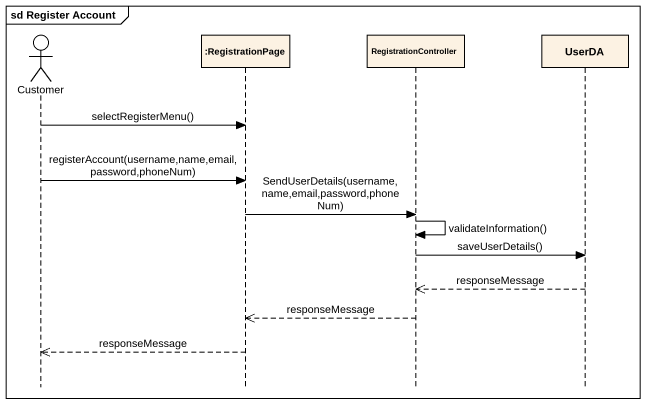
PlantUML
@startuml
mainframe sd Register Account
hide footbox
actor Customer
participant ":RegistrationPage" as RegistrationPage
participant RegistrationController
participant UserDA

Customer -> RegistrationPage : selectRegisterMenu()
Customer -> RegistrationPage : registerAccount(username,name,email,password,phoneNum)
RegistrationPage -> RegistrationController : SendUserDetails(username, name,email,password,phoneNum)
RegistrationController -> RegistrationController : validateInformation()
RegistrationController -> UserDA : saveUserDetails()
UserDA -->> RegistrationController : responseMessage
RegistrationController -->> RegistrationPage : responseMessage
RegistrationPage -->> Customer : responseMessage
@enduml
